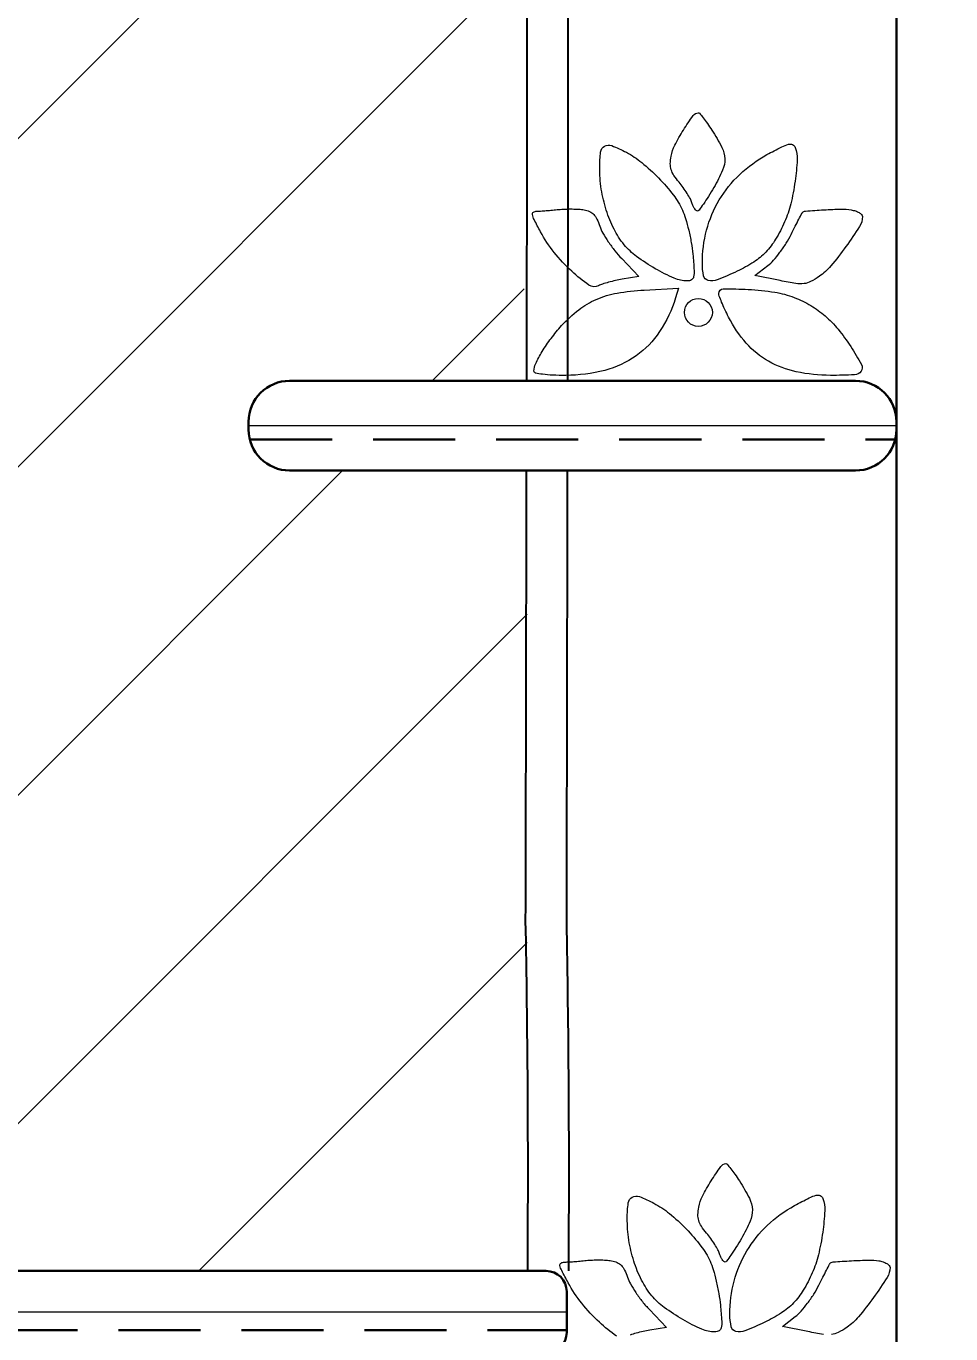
# Model space of a CAD drawing. Header units: millimetres. Extents: x 56222 to 3066687, y -650199 to -121287.
# Drawn here: x 141862.46 to 141873.73, y -185313.36 to -185297.43 of the extents above; entities that cross this region are included whole.
import ezdxf

# ---------------------------------------------------------------- set-up
doc = ezdxf.new("R2010")
doc.units = ezdxf.units.MM
doc.header["$MEASUREMENT"] = 0
doc.header["$PDMODE"] = 35
doc.linetypes.add('DASHED', pattern=[0.75, 0.5, -0.25])
doc.linetypes.add('DASHEDX2', pattern=[1.5, 1, -0.5])
doc.layers.get('Defpoints').update_dxf_attribs({"color": 220})
for name, color, linetype, lineweight in [('$TD_AUDIT_GENERATED_(A0BDF17)', 32, 'Continuous', 30), ('FURNITURE', 32, 'Continuous', 9), ('furniture dimensions', 1, 'DASHED', 0), ('wall', 7, 'Continuous', 30)]:
    doc.layers.add(name, color=color, linetype=linetype, lineweight=lineweight)
doc.styles.add('century g', font='GOTHIC.TTF')
doc.dimstyles.new('Archana', dxfattribs={"dimtxt": 2, "dimasz": 0.75, "dimexe": 0.5, "dimexo": 0.5, "dimgap": 0, "dimtad": 0, "dimzin": 0, "dimdsep": 46, "dimlunit": 4, "dimtxsty": 'century g', "dimblk": 'OBLIQUE', "dimcen": 0, "dimdle": 1, "dimclrd": 256, "dimclre": 256, "dimclrt": 256, "dimadec": 0, "dimazin": 0, "dimtfac": 1, "dimtofl": 0, "dimtmove": 1, "dimatfit": 3, "dimfxl": 1, "dimfxlon": 1, "dimtolj": 1, "dimtzin": 0, "dimlwd": -1, "dimlwe": -1, "dimarcsym": 0})

# ---------------------------------------------------------------- blocks, each defined once
blk = doc.blocks.new('_Oblique')
at = {"layer": 'wall', "color": 0, "lineweight": -2}
blk.add_line((-0.5, -0.5), (0.5, 0.5), dxfattribs=at)
blk = doc.blocks.new('*D484')
at = {"layer": 'Defpoints', "color": 0, "linetype": 'Continuous', "lineweight": 30, "transparency": 16777216}
for p in [(141868.564, -185312.593), (141882.918, -185312.593), (141868.564, -185314.593)]:
    blk.add_point(p, dxfattribs=at)
at = {"layer": 'furniture dimensions', "color": 5, "linetype": 'Continuous', "transparency": 16777216}
for p, q in [((141882.918, -185315.593), (141882.918, -185311.593)), ((141882.918, -185313.593), (141888.032, -185312.059)), ((141878.918, -185312.593), (141883.418, -185312.593))]:
    blk.add_line(p, q, dxfattribs=at)
at = {"layer": 'furniture dimensions', "color": 5, "linetype": 'ByBlock', "transparency": 16777216}
blk.add_line((141878.918, -185314.593), (141883.418, -185314.593), dxfattribs=at)
at = {"layer": 'furniture dimensions', "color": 5, "linetype": 'Continuous', "transparency": 16777216, "xscale": 1.5, "yscale": 1.5, "zscale": 1.5}
for p, rotation in [((141882.918, -185312.593), 90), ((141882.918, -185314.593), 270)]:
    blk.add_blockref('_Oblique', p, dxfattribs=dict(at, rotation=rotation))
at = {"layer": 'furniture dimensions', "linetype": 'Continuous', "lineweight": 0, "transparency": 16777216, "insert": (141888.032, -185310.367), "char_height": 3, "attachment_point": 5, "rotation": 90, "style": 'century g'}
blk.add_mtext('\\A1;2"', dxfattribs=at)
blk = doc.blocks.new('*D485')
at = {"layer": 'Defpoints', "color": 0, "linetype": 'Continuous', "lineweight": 30, "transparency": 16777216}
for p in [(141866.955, -185301.75), (141882.918, -185301.75), (141868.564, -185312.593)]:
    blk.add_point(p, dxfattribs=at)
at = {"layer": 'furniture dimensions', "color": 5, "linetype": 'Continuous', "transparency": 16777216}
for p, q in [((141882.918, -185300.75), (141882.918, -185304.557)), ((141878.918, -185301.75), (141883.418, -185301.75)), ((141882.918, -185313.593), (141882.918, -185309.786))]:
    blk.add_line(p, q, dxfattribs=at)
at = {"layer": 'furniture dimensions', "color": 5, "linetype": 'ByBlock', "transparency": 16777216}
blk.add_line((141878.918, -185312.593), (141883.418, -185312.593), dxfattribs=at)
at = {"layer": 'furniture dimensions', "color": 5, "linetype": 'Continuous', "transparency": 16777216, "xscale": 1.5, "yscale": 1.5, "zscale": 1.5}
for p, rotation in [((141882.918, -185301.75), 90), ((141882.918, -185312.593), 270)]:
    blk.add_blockref('_Oblique', p, dxfattribs=dict(at, rotation=rotation))
at = {"layer": 'furniture dimensions', "linetype": 'Continuous', "lineweight": 0, "transparency": 16777216, "insert": (141882.918, -185307.171), "char_height": 3, "attachment_point": 5, "rotation": 90, "style": 'century g'}
blk.add_mtext('\\A1;11"', dxfattribs=at)
blk = doc.blocks.new('*D486')
at = {"layer": 'Defpoints', "color": 0, "linetype": 'Continuous', "lineweight": 30, "transparency": 16777216}
for p in [(141872.49, -185239.601), (141882.918, -185239.601), (141872.49, -185301.75)]:
    blk.add_point(p, dxfattribs=at)
at = {"layer": 'furniture dimensions', "color": 5, "linetype": 'Continuous', "transparency": 16777216}
for p, q in [((141882.918, -185238.601), (141882.918, -185266.742)), ((141878.918, -185239.601), (141883.418, -185239.601)), ((141882.918, -185302.75), (141882.918, -185274.609))]:
    blk.add_line(p, q, dxfattribs=at)
at = {"layer": 'furniture dimensions', "color": 5, "linetype": 'ByBlock', "transparency": 16777216}
blk.add_line((141878.918, -185301.75), (141883.418, -185301.75), dxfattribs=at)
at = {"layer": 'furniture dimensions', "color": 5, "linetype": 'Continuous', "transparency": 16777216, "xscale": 1.5, "yscale": 1.5, "zscale": 1.5}
for p, rotation in [((141882.918, -185239.601), 90), ((141882.918, -185301.75), 270)]:
    blk.add_blockref('_Oblique', p, dxfattribs=dict(at, rotation=rotation))
at = {"layer": 'furniture dimensions', "linetype": 'Continuous', "lineweight": 0, "transparency": 16777216, "insert": (141882.918, -185270.675), "char_height": 3, "attachment_point": 5, "rotation": 90, "style": 'century g'}
blk.add_mtext('\\A1;5\'-2"', dxfattribs=at)

msp = doc.modelspace()

# ---------------------------------------------------------------- linework, layer by layer
at = {"layer": '$TD_AUDIT_GENERATED_(A0BDF17)', "linetype": 'Continuous', "lineweight": 25, "ltscale": 2, "elevation": 0.259}
for points in [[(141868.559, -185301.75, 0.000105), (141868.564, -185297.847, 0.000311), (141868.571, -185287.44, 0.00288), (141868.545, -185282.935, 0.00097), (141868.52, -185281.086, 0.004988), (141868.494, -185280.061, 0.008013), (141868.461, -185279.414, 0.039018), (141868.407, -185279.05, 0.036514), (141868.197, -185278.363, 0.037819), (141867.892, -185277.722, 0.037321), (141867.488, -185277.126, 0.033715), (141866.988, -185276.576, -0.03399)], [(141869.059, -185301.751, 0.000105), (141869.064, -185297.848, 0.000311), (141869.071, -185287.44, 0.00288), (141869.045, -185282.929, 0.00097), (141869.02, -185281.078, 0.004988), (141868.994, -185280.043, 0.008013), (141868.959, -185279.38, 0.039018), (141868.895, -185278.94, 0.036514), (141868.664, -185278.182, 0.037819), (141868.325, -185277.473, 0.037321), (141867.88, -185276.816, 0.033715)], [(141868.571, -185312.593), (141868.571, -185312.332, 0.006278), (141868.545, -185308.324)], [(141869.071, -185312.593), (141869.071, -185312.334, 0.006275), (141869.045, -185308.315, 0.006275)]]:
    msp.add_lwpolyline(points, format="xyb", dxfattribs=at)
at = {"layer": '$TD_AUDIT_GENERATED_(A0BDF17)', "linetype": 'Continuous', "lineweight": 25, "ltscale": 2}
for radius in [9288.041, 9288.541]:
    msp.add_arc((132580.53, -185286.322, 0.259), radius, 359.8642694, 359.8980859, dxfattribs=at)
at = {"layer": 'FURNITURE', "lineweight": 5}
for p, q in [((141860.216, -185300.94, 0.259), (141868.569, -185292.587, 0.259)), ((141860.851, -185304.305, 0.259), (141868.566, -185296.59, 0.259)), ((141867.406, -185301.75, 0.259), (141868.527, -185300.629, 0.259)), ((141865.171, -185302.296, 0.259), (141873.066, -185302.296, 0.259)), ((141860.04, -185309.116, 0.259), (141866.314, -185302.843, 0.259)), ((141861.208, -185311.948, 0.259), (141868.564, -185304.592, 0.259)), ((141864.564, -185312.593, 0.259), (141868.564, -185308.592, 0.259))]:
    msp.add_line(p, q, dxfattribs=at)
at = {"layer": 'FURNITURE', "lineweight": 30}
for p, q in [((141872.564, -185301.75, 0.259), (141865.669, -185301.75, 0.259)), ((141865.169, -185302.343, 0.259), (141865.169, -185302.25, 0.259)), ((141873.064, -185302.343, 0.259), (141873.064, -185302.25, 0.259)), ((141865.669, -185302.843, 0.259), (141872.564, -185302.843, 0.259)), ((141844.332, -185312.593, 0.259), (141868.795, -185312.593, 0.259)), ((141844.332, -185312.593, 0.259), (141868.795, -185312.593, 0.259)), ((141869.045, -185312.843, 0.259), (141869.045, -185313.343, 0.259)), ((141869.045, -185312.843, 0.259), (141869.045, -185313.343, 0.259))]:
    msp.add_line(p, q, dxfattribs=at)
at = {"layer": 'FURNITURE', "color": 3, "linetype": 'DASHEDX2', "lineweight": 30}
for p, q in [((141865.186, -185302.465, 0.259), (141873.051, -185302.465, 0.259)), ((141844.082, -185313.315, 0.259), (141869.045, -185313.315, 0.259))]:
    msp.add_line(p, q, dxfattribs=at)
at = {"layer": 'FURNITURE', "lineweight": 13}
for p, q in [((141848.829, -185312.593, 0.259), (141864.576, -185312.593, 0.259)), ((141869.045, -185313.093, 0.259), (141844.082, -185313.093, 0.259)), ((141869.045, -185313.093, 0.259), (141855.819, -185313.093, 0.259))]:
    msp.add_line(p, q, dxfattribs=at)
at = {"layer": 'FURNITURE', "lineweight": 30, "elevation": 0.259}
msp.add_lwpolyline([(141840.063, -185346.601), (141840.049, -185249.259, -0.454845), (141844.063, -185244.601), (141869.064, -185244.601, -0.435086), (141873.064, -185248.919), (141873.064, -185346.601)], format="xyb", dxfattribs=at)
at = {"layer": 'FURNITURE', "elevation": 0.259}
for points in [[(141870.814, -185298.695, -0.02545), (141870.936, -185298.906, -0.110408), (141870.972, -185299.045, -0.113166), (141870.945, -185299.184, -0.027385), (141870.838, -185299.395, -0.008118), (141870.772, -185299.504, -0.012388), (141870.711, -185299.597, -0.006971), (141870.658, -185299.671, -0.223747), (141870.638, -185299.682, -0.214585), (141870.623, -185299.676, -0.047441), (141870.605, -185299.654, -0.041271), (141870.587, -185299.622, -0.029557), (141870.572, -185299.583, 0.047799), (141870.552, -185299.534, 0.01634), (141870.513, -185299.468, 0.016073), (141870.465, -185299.397, 0.017873), (141870.414, -185299.332, -0.029539), (141870.351, -185299.248, -0.07249), (141870.318, -185299.178, -0.07906), (141870.308, -185299.105, -0.04047), (141870.318, -185299.014, -0.071589), (141870.363, -185298.881, -0.021877), (141870.468, -185298.695, -0.015418), (141870.586, -185298.52, -0.223939), (141870.649, -185298.485, -0.241356), (141870.664, -185298.491, -0.007458), (141870.708, -185298.546, -0.013098), (141870.759, -185298.614, -0.008509)], [(141869.772, -185298.966, -0.051461), (141869.96, -185299.091, -0.02792), (141870.165, -185299.279, -0.027938), (141870.345, -185299.487, -0.058367), (141870.455, -185299.67, -0.033671), (141870.494, -185299.774, -0.015079), (141870.532, -185299.915, -0.014848), (141870.563, -185300.067, -0.019525), (141870.582, -185300.208, -0.006133), (141870.598, -185300.405, -0.067833), (141870.592, -185300.484, -0.21271), (141870.566, -185300.52, -0.13331), (141870.515, -185300.534, -0.103578), (141870.356, -185300.501, -0.027277), (141870.124, -185300.384, -0.028575), (141869.897, -185300.236, -0.060959), (141869.745, -185300.092, -0.0556), (141869.622, -185299.903, -0.040539), (141869.527, -185299.671, -0.038605), (141869.467, -185299.414, -0.038142), (141869.447, -185299.149, -0.031586), (141869.459, -185298.963, -0.237067), (141869.506, -185298.891, -0.224318), (141869.594, -185298.885, -0.028453)], [(141871.83, -185298.907, -0.10479), (141871.854, -185299.057, -0.022441), (141871.828, -185299.32, -0.024459), (141871.775, -185299.596, -0.044449), (141871.701, -185299.814, -0.030842), (141871.591, -185300.026, -0.056549), (141871.473, -185300.181, -0.057695), (141871.325, -185300.303, -0.033479), (141871.123, -185300.415, -0.015095), (141870.88, -185300.521, -0.15236), (141870.771, -185300.529, -0.289935), (141870.714, -185300.472, -0.054427), (141870.698, -185300.318, -0.064772), (141870.75, -185299.914, -0.069734), (141870.904, -185299.547, -0.069531), (141871.154, -185299.237, -0.063825), (141871.486, -185298.995, -0.006585), (141871.665, -185298.9, -0.055952), (141871.75, -185298.868, -0.174824), (141871.798, -185298.873, -0.193131)], [(141869.256, -185299.667, -0.064996), (141869.324, -185299.688, -0.094121), (141869.374, -185299.723, -0.078851), (141869.414, -185299.78, -0.033835), (141869.449, -185299.867, 0.049351), (141869.486, -185299.95, 0.019713), (141869.552, -185300.056, 0.01928), (141869.632, -185300.165, 0.023021), (141869.716, -185300.261), (141869.925, -185300.479), (141869.723, -185300.513, 0.013428), (141869.64, -185300.529, 0.012559), (141869.555, -185300.55, 0.012642), (141869.481, -185300.572, 0.041299), (141869.434, -185300.592, -0.279902), (141869.316, -185300.585, -0.035107), (141869.107, -185300.416, -0.037463), (141868.892, -185300.185, -0.043562), (141868.727, -185299.935, -0.00605), (141868.648, -185299.786, -0.073411), (141868.627, -185299.725, -0.302838), (141868.64, -185299.695, -0.143371), (141868.681, -185299.683, 0.012813), (141868.727, -185299.682, 0.004129), (141868.796, -185299.677, 0.004115), (141868.873, -185299.671, 0.004602), (141868.946, -185299.663, -0.017564), (141869.023, -185299.658, -0.012516), (141869.11, -185299.657, -0.012659), (141869.192, -185299.66, -0.026193)], [(141872.511, -185299.668, -0.039687), (141872.564, -185299.681, -0.053986), (141872.609, -185299.701, -0.066379), (141872.639, -185299.725, -0.195539), (141872.649, -185299.749, -0.1412), (141872.614, -185299.87, -0.014857), (141872.448, -185300.114, -0.018625), (141872.264, -185300.35, -0.067795), (141872.124, -185300.477, -0.030086), (141872.017, -185300.541, -0.09244), (141871.937, -185300.566, -0.066167), (141871.839, -185300.564, -0.010422), (141871.648, -185300.53), (141871.338, -185300.469), (141871.495, -185300.347, 0.045379), (141871.564, -185300.282, 0.020126), (141871.644, -185300.184, 0.019726), (141871.72, -185300.074, 0.025139), (141871.781, -185299.966, -0.000741), (141871.831, -185299.867, -0.001174), (141871.874, -185299.782, -0.000246), (141871.913, -185299.707, -0.054576), (141871.917, -185299.701, -0.204676), (141871.955, -185299.682, -0.003825), (141872.18, -185299.667, -0.008924), (141872.393, -185299.659, -0.045843)], [(141870.371, -185300.74, -0.070923), (141870.178, -185301.15, -0.093488), (141869.891, -185301.446, -0.090588), (141869.508, -185301.623, -0.062638), (141869.034, -185301.684, -0.010446), (141868.873, -185301.681, -0.023226), (141868.751, -185301.671, -0.023254), (141868.664, -185301.655, -0.349792), (141868.646, -185301.633, -0.112709), (141868.667, -185301.54, -0.024343), (141868.746, -185301.394, -0.024515), (141868.856, -185301.233, -0.022598), (141868.983, -185301.078, -0.043477), (141869.191, -185300.885, -0.063927), (141869.405, -185300.758, -0.058326), (141869.659, -185300.682, -0.029783), (141869.99, -185300.644), (141870.408, -185300.621)], [(141871.819, -185300.735, -0.040538), (141872.02, -185300.833, -0.045366), (141872.194, -185300.959, -0.042275), (141872.353, -185301.122, -0.028397), (141872.506, -185301.332, -0.017703), (141872.636, -185301.552, -0.284529), (141872.632, -185301.634, -0.233153), (141872.553, -185301.677, -0.012579), (141872.261, -185301.684, -0.050687), (141871.843, -185301.64, -0.078586), (141871.505, -185301.512, -0.082696), (141871.234, -185301.291, -0.062542), (141871.018, -185300.974, -0.008185), (141870.972, -185300.88, -0.010669), (141870.933, -185300.792, -0.008474), (141870.904, -185300.718, -0.090877), (141870.898, -185300.686, -0.410362), (141870.952, -185300.631, -0.01654), (141871.258, -185300.637, -0.024975), (141871.58, -185300.671, -0.054911)], [(141871.15, -185311.497, -0.02545), (141871.272, -185311.708, -0.110408), (141871.308, -185311.847, -0.113166), (141871.281, -185311.986, -0.027385), (141871.174, -185312.197, -0.008118), (141871.108, -185312.306, -0.012388), (141871.047, -185312.399, -0.006971), (141870.994, -185312.473, -0.223747), (141870.975, -185312.484, -0.214585), (141870.959, -185312.478, -0.047441), (141870.941, -185312.455, -0.041271), (141870.923, -185312.423, -0.029557), (141870.909, -185312.385, 0.047799), (141870.888, -185312.336, 0.01634), (141870.849, -185312.27, 0.016073), (141870.801, -185312.199, 0.017873), (141870.75, -185312.134, -0.029539), (141870.687, -185312.049, -0.07249), (141870.654, -185311.98, -0.07906), (141870.645, -185311.907, -0.04047), (141870.654, -185311.816, -0.071589), (141870.7, -185311.682, -0.021877), (141870.805, -185311.497, -0.015418), (141870.922, -185311.322, -0.223939), (141870.985, -185311.286, -0.241356), (141871, -185311.293, -0.007458), (141871.044, -185311.348, -0.013098), (141871.095, -185311.416, -0.008509)], [(141870.108, -185311.768, -0.051461), (141870.297, -185311.893, -0.02792), (141870.501, -185312.081, -0.027938), (141870.681, -185312.289, -0.058367), (141870.792, -185312.472, -0.033671), (141870.83, -185312.576, -0.015079), (141870.868, -185312.717, -0.014848), (141870.899, -185312.869, -0.019525), (141870.918, -185313.009, -0.006133), (141870.934, -185313.207, -0.067833), (141870.929, -185313.286, -0.21271), (141870.902, -185313.322, -0.13331), (141870.851, -185313.336, -0.103578), (141870.693, -185313.303, -0.027277), (141870.46, -185313.186, -0.028575), (141870.234, -185313.037, -0.060959), (141870.082, -185312.894, -0.0556), (141869.958, -185312.705, -0.040539), (141869.863, -185312.473, -0.038605), (141869.803, -185312.216, -0.038142), (141869.783, -185311.951, -0.031586), (141869.795, -185311.764, -0.237067), (141869.843, -185311.693, -0.224318), (141869.931, -185311.687, -0.028453)], [(141872.166, -185311.709, -0.10479), (141872.19, -185311.858, -0.022441), (141872.165, -185312.122, -0.024459), (141872.112, -185312.398, -0.044449), (141872.038, -185312.616, -0.030842), (141871.928, -185312.828, -0.056549), (141871.809, -185312.983, -0.057695), (141871.661, -185313.105, -0.033479), (141871.459, -185313.217, -0.015095), (141871.216, -185313.323, -0.15236), (141871.108, -185313.331, -0.289935), (141871.051, -185313.274, -0.054427), (141871.034, -185313.12, -0.064772), (141871.086, -185312.716, -0.069734), (141871.241, -185312.349, -0.069531), (141871.49, -185312.038, -0.063825), (141871.822, -185311.797, -0.006585), (141872.001, -185311.702, -0.055952), (141872.086, -185311.67, -0.174824), (141872.134, -185311.674, -0.193131)]]:
    msp.add_lwpolyline(points, format="xyb", close=True, dxfattribs=at)
for points in [[(141869.652, -185313.386, -0.035107), (141869.443, -185313.218, -0.037463), (141869.229, -185312.987, -0.043562), (141869.063, -185312.737, -0.00605), (141868.984, -185312.587, -0.073411), (141868.963, -185312.526, -0.302838), (141868.976, -185312.497, -0.143371), (141869.017, -185312.485, 0.012813), (141869.063, -185312.483, 0.004129), (141869.132, -185312.479, 0.004115), (141869.209, -185312.473, 0.004602), (141869.283, -185312.465, -0.017564), (141869.36, -185312.46, -0.012516), (141869.446, -185312.458, -0.012659), (141869.528, -185312.461, -0.026193), (141869.592, -185312.469, -0.064996), (141869.66, -185312.489, -0.094121), (141869.711, -185312.525, -0.078851), (141869.75, -185312.582, -0.033835), (141869.786, -185312.668, 0.049351), (141869.822, -185312.751, 0.019713), (141869.888, -185312.857, 0.01928), (141869.968, -185312.967, 0.023021), (141870.053, -185313.063), (141870.261, -185313.281), (141870.06, -185313.314, 0.013428), (141869.976, -185313.33, 0.012559), (141869.892, -185313.351, 0.012642), (141869.817, -185313.374, 0.041299)], [(141872.175, -185313.365, -0.010422), (141871.984, -185313.332), (141871.675, -185313.271), (141871.831, -185313.149, 0.045379), (141871.901, -185313.083, 0.020126), (141871.98, -185312.986, 0.019726), (141872.056, -185312.876, 0.025139), (141872.117, -185312.768, -0.000741), (141872.167, -185312.669, -0.001174), (141872.211, -185312.584, -0.000246), (141872.249, -185312.509, -0.054576), (141872.253, -185312.503, -0.204676), (141872.291, -185312.483, -0.003825), (141872.516, -185312.469, -0.008924), (141872.73, -185312.461, -0.045843), (141872.848, -185312.469, -0.039687), (141872.9, -185312.482, -0.053986), (141872.945, -185312.503, -0.066379), (141872.975, -185312.527, -0.195539), (141872.985, -185312.551, -0.1412), (141872.95, -185312.671, -0.014857), (141872.784, -185312.916, -0.018625), (141872.601, -185313.152, -0.067795), (141872.461, -185313.279, -0.030086), (141872.354, -185313.343, -0.09244), (141872.273, -185313.367, -0.066167)]]:
    msp.add_lwpolyline(points, format="xyb", dxfattribs=at)
at = {"layer": 'FURNITURE'}
msp.add_circle((141870.65, -185300.917, 0.259), 0.17, dxfattribs=at)
at = {"layer": 'FURNITURE', "lineweight": 30}
for centre, radius, start, end in [((141865.669, -185302.25, 0.259), 0.5, 90, 180), ((141872.564, -185302.25, 0.259), 0.5, 0, 90), ((141865.669, -185302.343, 0.259), 0.5, 180, 270), ((141872.564, -185302.343, 0.259), 0.5, 270, 0), ((141868.795, -185312.843, 0.259), 0.25, 0, 90), ((141868.795, -185312.843, 0.259), 0.25, 0, 90), ((141868.795, -185313.343, 0.259), 0.25, 270, 0), ((141868.795, -185313.343, 0.259), 0.25, 270, 0)]:
    msp.add_arc(centre, radius, start, end, dxfattribs=at)

# ---------------------------------------------------------------- dimensions: what is measured, and where the dimension line sits
at = {"layer": 'furniture dimensions', "color": 5, "linetype": 'Continuous', "lineweight": 0}
for base, p1, p2, picture, middle in [((141882.918, -185239.601, 0.259), (141872.49, -185301.75, 0.259), (141872.49, -185239.601, 0.259), '*D486', (141882.918, -185270.675, 0.259)), ((141882.918, -185301.75, 0.259), (141868.564, -185312.593, 0.259), (141866.955, -185301.75, 0.259), '*D485', (141882.918, -185307.171, 0.259)), ((141882.918, -185312.593, 0.259), (141868.564, -185314.593, 0.259), (141868.564, -185312.593, 0.259), '*D484', (141888.032, -185312.059, 0.259))]:
    dim = msp.add_linear_dim(base=base, p1=p1, p2=p2, angle=90, dimstyle='Archana', override={"dimtxt": 3, "dimasz": 1.5, "dimdec": 0, "dimclrd": 5, "dimclre": 5, "dimfxl": 4}, dxfattribs=at)
    dim.commit()
    dim.dimension.update_dxf_attribs({"geometry": picture, "text_midpoint": middle})

doc.saveas('drawing.dxf')
